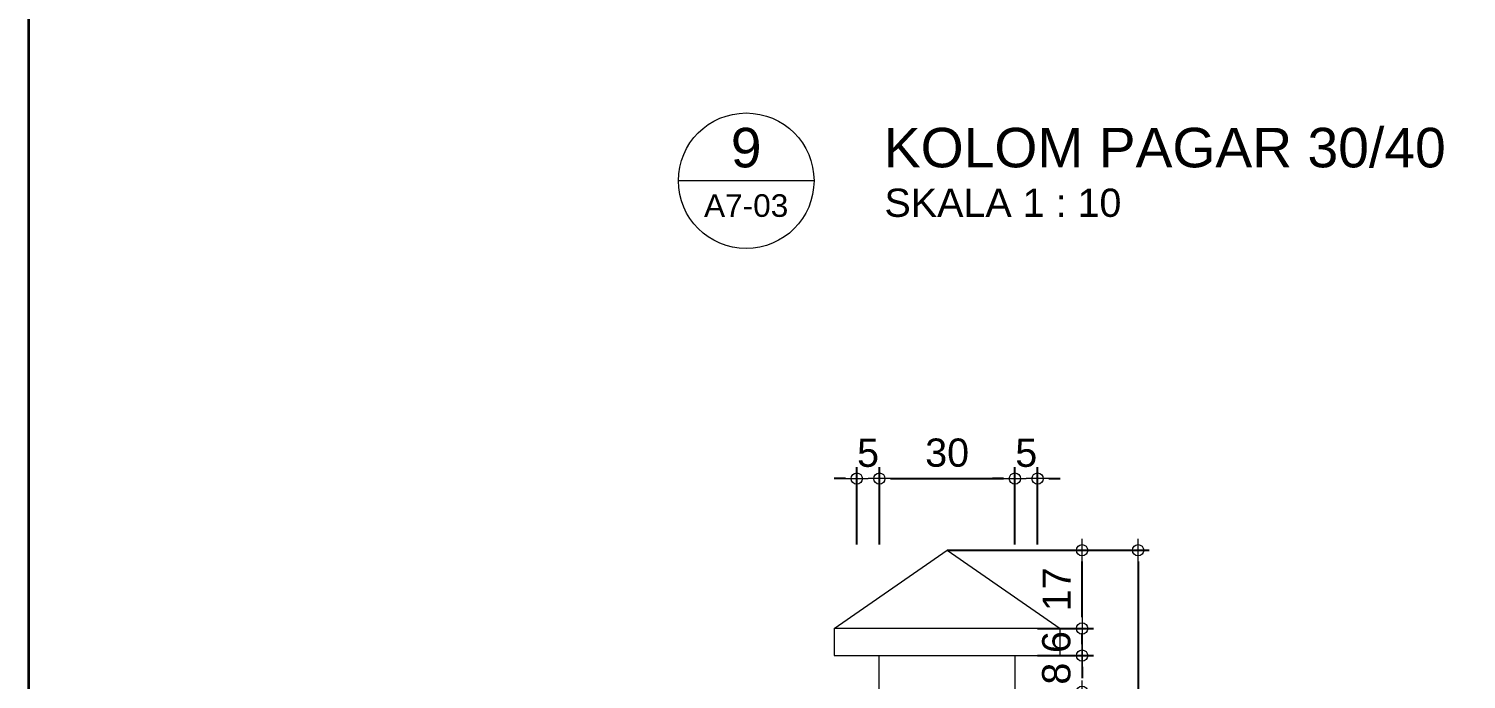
# Model space of a CAD drawing. Header units: millimetres. Extents: x -11 to 1625, y -267 to 195.
# Drawn here: x 828.21 to 840.93, y 49.63 to 55.39 of the extents above; entities that cross this region are included whole.
import ezdxf
from ezdxf.enums import TextEntityAlignment as Align

# ---------------------------------------------------------------- set-up
doc = ezdxf.new("R2010")
doc.units = ezdxf.units.MM
for name, color, linetype, lineweight in [('dinding', 5, 'Continuous', 15), ('GRS KOP', 1, 'Continuous', 35), ('kop', 7, 'Continuous', 20), ('not', 7, 'Continuous', 20), ('u', 6, 'Continuous', 20)]:
    doc.layers.add(name, color=color, linetype=linetype, lineweight=lineweight)
doc.styles.add('BARU', font='complex.shx')
doc.styles.get("Standard").update_dxf_attribs({"font": 'ARIALUNI.TTF'})
doc.dimstyles.new('SK-25', dxfattribs={"dimtxt": 0.25, "dimasz": 0.1, "dimexe": 0.1, "dimexo": 0, "dimgap": 0.1, "dimtad": 1, "dimdec": 0, "dimlfac": 25, "dimzin": 12, "dimdsep": 46, "dimtxsty": 'Standard', "dimblk": 'BULAT', "dimcen": 0.1, "dimclrd": 256, "dimadec": 0, "dimazin": 3, "dimtfac": 1, "dimtdec": 0, "dimtofl": 0, "dimtmove": 0, "dimatfit": 3, "dimldrblk": 'BULAT', "dimfxl": 0, "dimtolj": 1, "dimtzin": 0, "dimarcsym": 0})

# ---------------------------------------------------------------- blocks, each defined once
blk = doc.blocks.new('BULAT')
for p, q in [((-1, 0), (1, 0)), ((0, -1), (0, 1))]:
    blk.add_line(p, q)
blk.add_circle((0, 0), 0.5)
blk = doc.blocks.new('*D861')
at = {"layer": 'Defpoints', "color": 0}
for p in [(837.141, 51.407), (836.941, 50.822), (837.141, 50.822)]:
    blk.add_point(p, dxfattribs=at)
at = {"layer": 'u', "lineweight": -2}
for p, q in [((836.841, 51.407), (836.741, 51.407)), ((837.241, 51.407), (837.341, 51.407))]:
    blk.add_line(p, q, dxfattribs=at)
at = {"layer": 'u', "color": 0, "lineweight": -2}
for p, q in [((836.941, 50.822), (836.941, 51.507)), ((837.141, 50.822), (837.141, 51.507))]:
    blk.add_line(p, q, dxfattribs=at)
at = {"layer": 'u', "lineweight": -2, "xscale": 0.1, "yscale": 0.1, "zscale": 0.1}
blk.add_blockref('BULAT', (836.941, 51.407), dxfattribs=at)
at = {"layer": 'u', "lineweight": -2, "xscale": 0.1, "yscale": 0.1, "zscale": 0.1, "rotation": 180}
blk.add_blockref('BULAT', (837.141, 51.407), dxfattribs=at)
at = {"layer": 'u', "color": 0, "insert": (837.041, 51.634), "char_height": 0.25, "attachment_point": 5}
blk.add_mtext('\\A1;5', dxfattribs=at)
blk = doc.blocks.new('*D862')
at = {"layer": 'Defpoints', "color": 0}
for p in [(835.541, 51.407), (835.541, 50.822), (835.741, 50.822)]:
    blk.add_point(p, dxfattribs=at)
at = {"layer": 'u', "lineweight": -2}
for p, q in [((835.441, 51.407), (835.341, 51.407)), ((835.841, 51.407), (835.941, 51.407))]:
    blk.add_line(p, q, dxfattribs=at)
at = {"layer": 'u', "color": 0, "lineweight": -2}
for p, q in [((835.541, 50.822), (835.541, 51.507)), ((835.741, 50.822), (835.741, 51.507))]:
    blk.add_line(p, q, dxfattribs=at)
at = {"layer": 'u', "lineweight": -2, "xscale": 0.1, "yscale": 0.1, "zscale": 0.1}
blk.add_blockref('BULAT', (835.541, 51.407), dxfattribs=at)
at = {"layer": 'u', "lineweight": -2, "xscale": 0.1, "yscale": 0.1, "zscale": 0.1, "rotation": 180}
blk.add_blockref('BULAT', (835.741, 51.407), dxfattribs=at)
at = {"layer": 'u', "color": 0, "insert": (835.641, 51.634), "char_height": 0.25, "attachment_point": 5}
blk.add_mtext('\\A1;5', dxfattribs=at)
blk = doc.blocks.new('*D863')
at = {"layer": 'Defpoints', "color": 0}
for p in [(836.941, 51.407), (835.741, 50.822), (836.941, 50.822)]:
    blk.add_point(p, dxfattribs=at)
at = {"layer": 'u', "color": 0, "lineweight": -2}
for p, q in [((835.741, 50.822), (835.741, 51.507)), ((836.941, 50.822), (836.941, 51.507))]:
    blk.add_line(p, q, dxfattribs=at)
at = {"layer": 'u', "lineweight": -2}
blk.add_line((835.841, 51.407), (836.841, 51.407), dxfattribs=at)
at = {"layer": 'u', "lineweight": -2, "xscale": 0.1, "yscale": 0.1, "zscale": 0.1, "rotation": 180}
blk.add_blockref('BULAT', (835.741, 51.407), dxfattribs=at)
at = {"layer": 'u', "lineweight": -2, "xscale": 0.1, "yscale": 0.1, "zscale": 0.1}
blk.add_blockref('BULAT', (836.941, 51.407), dxfattribs=at)
at = {"layer": 'u', "color": 0, "insert": (836.341, 51.635), "char_height": 0.25, "attachment_point": 5}
blk.add_mtext('\\A1;30', dxfattribs=at)
blk = doc.blocks.new('*D864')
at = {"layer": 'Defpoints', "color": 0}
for p in [(837.141, 50.079), (837.141, 49.839), (837.535, 49.839)]:
    blk.add_point(p, dxfattribs=at)
at = {"layer": 'u', "lineweight": -2}
for p, q in [((837.535, 50.179), (837.535, 50.279)), ((837.535, 49.739), (837.535, 49.639))]:
    blk.add_line(p, q, dxfattribs=at)
at = {"layer": 'u', "color": 0, "lineweight": -2}
for p, q in [((837.141, 50.079), (837.635, 50.079)), ((837.141, 49.839), (837.635, 49.839))]:
    blk.add_line(p, q, dxfattribs=at)
at = {"layer": 'u', "lineweight": -2, "xscale": 0.1, "yscale": 0.1, "zscale": 0.1}
for p, rotation in [((837.535, 50.079), 270), ((837.535, 49.839), 90)]:
    blk.add_blockref('BULAT', p, dxfattribs=dict(at, rotation=rotation))
at = {"layer": 'u', "color": 0, "insert": (837.308, 49.959), "char_height": 0.25, "attachment_point": 5, "rotation": 90}
blk.add_mtext('\\A1;6', dxfattribs=at)
blk = doc.blocks.new('*D865')
at = {"layer": 'Defpoints', "color": 0}
for p in [(837.141, 49.839), (837.141, 49.519), (837.535, 49.519)]:
    blk.add_point(p, dxfattribs=at)
at = {"layer": 'u', "lineweight": -2}
for p, q in [((837.535, 49.939), (837.535, 50.039)), ((837.535, 49.419), (837.535, 49.319))]:
    blk.add_line(p, q, dxfattribs=at)
at = {"layer": 'u', "color": 0, "lineweight": -2}
for p, q in [((837.141, 49.839), (837.635, 49.839)), ((837.141, 49.519), (837.635, 49.519))]:
    blk.add_line(p, q, dxfattribs=at)
at = {"layer": 'u', "lineweight": -2, "xscale": 0.1, "yscale": 0.1, "zscale": 0.1}
for p, rotation in [((837.535, 49.839), 270), ((837.535, 49.519), 90)]:
    blk.add_blockref('BULAT', p, dxfattribs=dict(at, rotation=rotation))
at = {"layer": 'u', "color": 0, "insert": (837.308, 49.679), "char_height": 0.25, "attachment_point": 5, "rotation": 90}
blk.add_mtext('\\A1;8', dxfattribs=at)
blk = doc.blocks.new('*D873')
at = {"layer": 'Defpoints', "color": 0}
for p in [(837.535, 50.772), (837.535, 43.279), (838.03, 43.279)]:
    blk.add_point(p, dxfattribs=at)
at = {"layer": 'u', "color": 0, "lineweight": -2}
for p, q in [((837.535, 50.772), (838.13, 50.772)), ((837.535, 43.279), (838.13, 43.279))]:
    blk.add_line(p, q, dxfattribs=at)
at = {"layer": 'u', "lineweight": -2}
blk.add_line((838.03, 50.672), (838.03, 43.379), dxfattribs=at)
at = {"layer": 'u', "lineweight": -2, "xscale": 0.1, "yscale": 0.1, "zscale": 0.1}
for p, rotation in [((838.03, 50.772), 90), ((838.03, 43.279), 270)]:
    blk.add_blockref('BULAT', p, dxfattribs=dict(at, rotation=rotation))
at = {"layer": 'u', "color": 0, "insert": (837.802, 47.026), "char_height": 0.25, "attachment_point": 5, "rotation": 90}
blk.add_mtext('\\A1;187', dxfattribs=at)
blk = doc.blocks.new('*D1289')
at = {"layer": 'Defpoints', "color": 0}
for p in [(836.341, 50.772), (837.535, 50.772), (837.141, 50.079)]:
    blk.add_point(p, dxfattribs=at)
at = {"layer": 'u', "color": 0, "lineweight": -2}
for p, q in [((836.341, 50.772), (837.635, 50.772)), ((837.141, 50.079), (837.635, 50.079))]:
    blk.add_line(p, q, dxfattribs=at)
at = {"layer": 'u', "lineweight": -2}
blk.add_line((837.535, 50.179), (837.535, 50.672), dxfattribs=at)
at = {"layer": 'u', "lineweight": -2, "xscale": 0.1, "yscale": 0.1, "zscale": 0.1}
for p, rotation in [((837.535, 50.772), 90), ((837.535, 50.079), 270)]:
    blk.add_blockref('BULAT', p, dxfattribs=dict(at, rotation=rotation))
at = {"layer": 'u', "color": 0, "insert": (837.31, 50.426), "char_height": 0.25, "attachment_point": 5, "rotation": 90}
blk.add_mtext('\\A1;17', dxfattribs=at)
blk = doc.blocks.new('Ndtpd')
blk.add_line((0.747, 0), (-0.747, 0))
blk.add_circle((0, 0), 0.747)
at = {"flags": 4}
for tag, height, p in [('NO', 0.5, (0, 0.148)), ('NOLBR', 0.3, (0, -0.398))]:
    blk.add_attdef(tag, text='', height=height, dxfattribs=at).set_placement(p, align=Align.CENTER)
for tag, p, height in [('NDTPD', (1.516, 0.148), 0.5), ('SKALA', (1.523, -0.398), 0.3)]:
    blk.add_attdef(tag, p, '', height=height, dxfattribs=at)
blk = doc.blocks.new('kop')
at = {"layer": 'GRS KOP'}
blk.add_lwpolyline([(1, 54), (83, 54), (83, 1), (1, 1)], close=True, dxfattribs=at)
at = {"layer": 'kop', "style": 'BARU', "flags": 4}
for p, height in [((73.8, 5.4), 0.35), ((80.303, 5.382), 0.25), ((73.8, 4.9), 0.35), ((80.303, 4.882), 0.25), ((73.8, 4.4), 0.35), ((80.303, 4.382), 0.25)]:
    blk.add_attdef('-', p, '', height=height, dxfattribs=at)
at = {"layer": 'kop', "flags": 4}
for tag, p in [('AR-00', (78.057, 2.648)), ('00', (81.238, 2.647))]:
    blk.add_attdef(tag, text='', height=0.35, dxfattribs=at).set_placement(p, align=Align.MIDDLE)

msp = doc.modelspace()

# ---------------------------------------------------------------- linework, layer by layer
at = {"layer": 'dinding'}
for p, q in [((835.3405381, 50.0792633), (836.3405381, 50.772082)), ((836.3405381, 50.772082), (837.3405381, 50.0792633))]:
    msp.add_line(p, q, dxfattribs=at)
for points in [[(835.3405381, 49.8392633), (837.3405381, 49.8392633), (837.3405381, 50.0792633), (835.3405381, 50.0792633)], [(835.7405381, 49.8392633), (836.9405381, 49.8392633), (836.9405381, 49.5192633), (835.7405381, 49.5192633)]]:
    msp.add_lwpolyline(points, close=True, dxfattribs=at)

# ---------------------------------------------------------------- block references
at = {"layer": 'kop'}
msp.add_blockref('kop', (827.2141618, 8), dxfattribs=at)
at = {"layer": 'not'}
ref = msp.add_blockref('Ndtpd', (834.562875, 54.0450637), dxfattribs=dict(at, xscale=0.803212851405533, yscale=0.8032128514056467, zscale=0.8032128514056226))
ref.add_attrib('NO', '9', dxfattribs={"layer": '0', "height": 0.35, "flags": 4}).set_placement((834.5625478, 54.1635895), align=Align.CENTER)
ref.add_attrib('NDTPD', 'KOLOM PAGAR 30/40', (835.7805597, 54.1635895), dxfattribs={"layer": '0', "height": 0.35, "flags": 4})
ref.add_attrib('NOLBR', 'A7-03', dxfattribs={"layer": '0', "height": 0.2, "flags": 4}).set_placement((834.5625478, 53.7250938), align=Align.CENTER)
ref.add_attrib('SKALA', 'SKALA 1 : 10', (835.7863597, 53.7250938), dxfattribs={"layer": '0', "height": 0.25, "flags": 4})

# ---------------------------------------------------------------- dimensions: what is measured, and where the dimension line sits
at = {"layer": 'u'}
for base, p1, p2, angle, picture, middle in [((835.5405381, 51.4068997), (835.7405381, 50.8220124), (835.5405381, 50.8220124), 180, '*D862', (835.6405381, 51.4068997)), ((837.1405381, 51.4068997), (836.9405381, 50.8220124), (837.1405381, 50.8220124), 180, '*D861', (837.0405381, 51.4068997)), ((837.5353433, 50.772082), (837.1405381, 50.0792633), (836.3405381, 50.772082), 270, '*D1289', (837.5353433, 50.4256727)), ((837.5353433, 49.8392633), (837.1405381, 50.0792633), (837.1405381, 49.8392633), 90, '*D864', (837.5353433, 49.9592633)), ((837.5353433, 49.5192633), (837.1405381, 49.8392633), (837.1405381, 49.5192633), 90, '*D865', (837.5353433, 49.6792633))]:
    dim = msp.add_linear_dim(base=base, p1=p1, p2=p2, angle=angle, dimstyle='SK-25', dxfattribs=at)
    dim.commit()
    dim.dimension.update_dxf_attribs({"geometry": picture, "text_midpoint": middle, "dimtype": 160})
for base, p1, p2, angle, picture, middle in [((836.9405381, 51.4068997), (835.7405381, 50.8220124), (836.9405381, 50.8220124), 180, '*D863', (836.3405381, 51.6346282)), ((838.0301485, 43.2792633), (837.5353433, 50.772082), (837.5353433, 43.2792633), 90, '*D873', (837.80242, 47.0256727))]:
    dim = msp.add_linear_dim(base=base, p1=p1, p2=p2, angle=angle, dimstyle='SK-25', dxfattribs=at)
    dim.commit()
    dim.dimension.update_dxf_attribs({"geometry": picture, "text_midpoint": middle})

doc.saveas('drawing.dxf')
